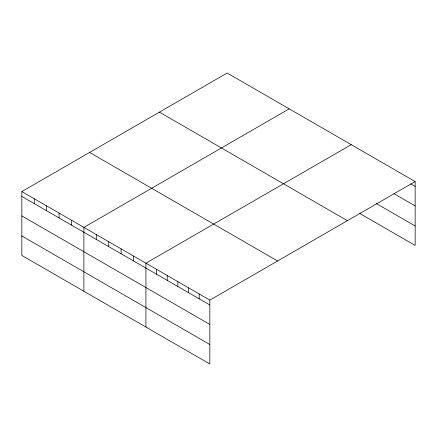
<?xml version="1.0" encoding="UTF-8"?>
<svg xmlns="http://www.w3.org/2000/svg" width="437" height="437" viewBox="0 0 437 437"><rect width="100%" height="100%" fill="white"/><g stroke="black" fill="none" stroke-linecap="round" stroke-linejoin="round"><path stroke-width="0.66" d="M359.646 213.393L415.15 245.436L415.15 181.563L227.164 73.028L21.85 191.564L21.85 255.437L209.836 363.972L209.836 300.099L21.85 191.564M289.201 108.846L83.888 227.382L83.888 291.255M351.233 144.658L145.92 263.194L145.92 327.073M209.836 300.099L415.15 181.563M410.665 183.857L415.15 186.446M393.846 193.613L415.15 205.914M376.465 203.637L415.15 225.973M159.412 112.145L347.399 220.68M89.601 152.447L277.588 260.982M21.85 196.453L209.836 304.982M21.85 215.916L209.836 324.451M21.85 235.975L209.836 344.509M199.185 293.948L199.185 298.832M188.533 287.797L188.533 292.686M177.881 281.647L177.881 286.535M167.229 275.496L167.229 280.385M156.572 269.345L156.572 274.234M133.514 256.033L133.514 260.922M121.109 248.872L121.109 253.755M108.698 241.705L108.698 246.594M96.293 234.543L96.293 239.432M71.477 220.215L71.477 225.104M59.071 213.054L59.071 217.943M46.666 205.893L46.666 210.776M34.255 198.726L34.255 203.615"/></g></svg>
